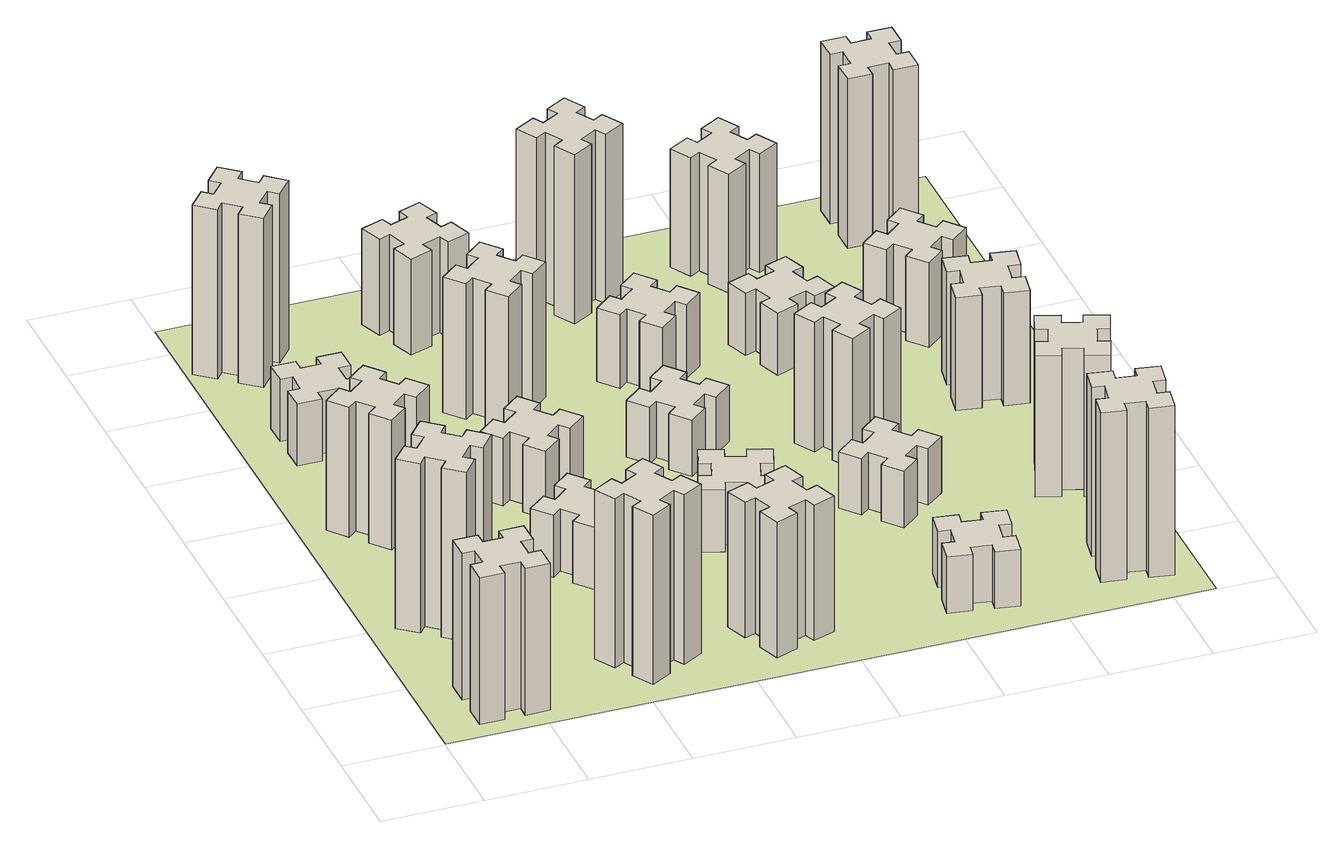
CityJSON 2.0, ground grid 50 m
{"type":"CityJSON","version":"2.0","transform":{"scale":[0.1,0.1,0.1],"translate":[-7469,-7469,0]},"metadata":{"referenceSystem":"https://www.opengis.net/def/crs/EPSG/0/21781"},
"CityObjects":{
"building1":{"type":"Building","attributes":{"class":"1000","function":"1000","usage":"1000","yearOfConstruction":2016,"roofType":"1000","measuredHeight":78,"storeysAboveGround":30,"storeysBelowGround":0},"geometry":[{"type":"Solid","lod":"1","boundaries":[[[[0,1,2,3,4,5,6,7,8,9,10,11,12,13,14,15,16,17,18,19]],[[17,16,20,21]],[[16,15,22,20]],[[15,14,23,22]],[[14,13,24,23]],[[13,12,25,24]],[[12,11,26,25]],[[11,10,27,26]],[[10,9,28,27]],[[9,8,29,28]],[[8,7,30,29]],[[7,6,31,30]],[[6,5,32,31]],[[5,4,33,32]],[[4,3,34,33]],[[3,2,35,34]],[[2,1,36,35]],[[1,0,37,36]],[[0,19,38,37]],[[19,18,39,38]],[[18,17,21,39]],[[24,25,26,27,28,29,30,31,32,33,34,35,36,37,38,39,21,20,22,23]]]]}]},
"building2":{"type":"Building","attributes":{"class":"1000","function":"1000","usage":"1000","yearOfConstruction":2016,"roofType":"1000","measuredHeight":90,"storeysAboveGround":30,"storeysBelowGround":0},"geometry":[{"type":"Solid","lod":"1","boundaries":[[[[40,41,42,43,44,45,46,47,48,49,50,51,52,53,54,55,56,57,58,59]],[[57,56,60,61]],[[56,55,62,60]],[[55,54,63,62]],[[54,53,64,63]],[[53,52,65,64]],[[52,51,66,65]],[[51,50,67,66]],[[50,49,68,67]],[[49,48,69,68]],[[48,47,70,69]],[[47,46,71,70]],[[46,45,72,71]],[[45,44,73,72]],[[44,43,74,73]],[[43,42,75,74]],[[42,41,76,75]],[[41,40,77,76]],[[40,59,78,77]],[[59,58,79,78]],[[58,57,61,79]],[[64,65,66,67,68,69,70,71,72,73,74,75,76,77,78,79,61,60,62,63]]]]}]},
"building3":{"type":"Building","attributes":{"class":"1000","function":"1000","usage":"1000","yearOfConstruction":2016,"roofType":"1000","measuredHeight":69,"storeysAboveGround":30,"storeysBelowGround":0},"geometry":[{"type":"Solid","lod":"1","boundaries":[[[[80,81,82,83,84,85,86,87,88,89,90,91,92,93,94,95,96,97,98,99]],[[97,96,100,101]],[[96,95,102,100]],[[95,94,103,102]],[[94,93,104,103]],[[93,92,105,104]],[[92,91,106,105]],[[91,90,107,106]],[[90,89,108,107]],[[89,88,109,108]],[[88,87,110,109]],[[87,86,111,110]],[[86,85,112,111]],[[85,84,113,112]],[[84,83,114,113]],[[83,82,115,114]],[[82,81,116,115]],[[81,80,117,116]],[[80,99,118,117]],[[99,98,119,118]],[[98,97,101,119]],[[104,105,106,107,108,109,110,111,112,113,114,115,116,117,118,119,101,100,102,103]]]]}]},
"building4":{"type":"Building","attributes":{"class":"1000","function":"1000","usage":"1000","yearOfConstruction":2016,"roofType":"1000","measuredHeight":33,"storeysAboveGround":30,"storeysBelowGround":0},"geometry":[{"type":"Solid","lod":"1","boundaries":[[[[120,121,122,123,124,125,126,127,128,129,130,131,132,133,134,135,136,137,138,139]],[[137,136,140,141]],[[136,135,142,140]],[[135,134,143,142]],[[134,133,144,143]],[[133,132,145,144]],[[132,131,146,145]],[[131,130,147,146]],[[130,129,148,147]],[[129,128,149,148]],[[128,127,150,149]],[[127,126,151,150]],[[126,125,152,151]],[[125,124,153,152]],[[124,123,154,153]],[[123,122,155,154]],[[122,121,156,155]],[[121,120,157,156]],[[120,139,158,157]],[[139,138,159,158]],[[138,137,141,159]],[[144,145,146,147,148,149,150,151,152,153,154,155,156,157,158,159,141,140,142,143]]]]}]},
"building5":{"type":"Building","attributes":{"class":"1000","function":"1000","usage":"1000","yearOfConstruction":2016,"roofType":"1000","measuredHeight":90,"storeysAboveGround":30,"storeysBelowGround":0},"geometry":[{"type":"Solid","lod":"1","boundaries":[[[[160,161,162,163,164,165,166,167,168,169,170,171,172,173,174,175,176,177,178,179]],[[177,176,180,181]],[[176,175,182,180]],[[175,174,183,182]],[[174,173,184,183]],[[173,172,185,184]],[[172,171,186,185]],[[171,170,187,186]],[[170,169,188,187]],[[169,168,189,188]],[[168,167,190,189]],[[167,166,191,190]],[[166,165,192,191]],[[165,164,193,192]],[[164,163,194,193]],[[163,162,195,194]],[[162,161,196,195]],[[161,160,197,196]],[[160,179,198,197]],[[179,178,199,198]],[[178,177,181,199]],[[184,185,186,187,188,189,190,191,192,193,194,195,196,197,198,199,181,180,182,183]]]]}]},
"building6":{"type":"Building","attributes":{"class":"1000","function":"1000","usage":"1000","yearOfConstruction":2016,"roofType":"1000","measuredHeight":90,"storeysAboveGround":30,"storeysBelowGround":0},"geometry":[{"type":"Solid","lod":"1","boundaries":[[[[200,201,202,203,204,205,206,207,208,209,210,211,212,213,214,215,216,217,218,219]],[[217,216,220,221]],[[216,215,222,220]],[[215,214,223,222]],[[214,213,224,223]],[[213,212,225,224]],[[212,211,226,225]],[[211,210,227,226]],[[210,209,228,227]],[[209,208,229,228]],[[208,207,230,229]],[[207,206,231,230]],[[206,205,232,231]],[[205,204,233,232]],[[204,203,234,233]],[[203,202,235,234]],[[202,201,236,235]],[[201,200,237,236]],[[200,219,238,237]],[[219,218,239,238]],[[218,217,221,239]],[[224,225,226,227,228,229,230,231,232,233,234,235,236,237,238,239,221,220,222,223]]]]}]},
"building7":{"type":"Building","attributes":{"class":"1000","function":"1000","usage":"1000","yearOfConstruction":2016,"roofType":"1000","measuredHeight":33,"storeysAboveGround":30,"storeysBelowGround":0},"geometry":[{"type":"Solid","lod":"1","boundaries":[[[[240,241,242,243,244,245,246,247,248,249,250,251,252,253,254,255,256,257,258,259]],[[257,256,260,261]],[[256,255,262,260]],[[255,254,263,262]],[[254,253,264,263]],[[253,252,265,264]],[[252,251,266,265]],[[251,250,267,266]],[[250,249,268,267]],[[249,248,269,268]],[[248,247,270,269]],[[247,246,271,270]],[[246,245,272,271]],[[245,244,273,272]],[[244,243,274,273]],[[243,242,275,274]],[[242,241,276,275]],[[241,240,277,276]],[[240,259,278,277]],[[259,258,279,278]],[[258,257,261,279]],[[264,265,266,267,268,269,270,271,272,273,274,275,276,277,278,279,261,260,262,263]]]]}]},
"building8":{"type":"Building","attributes":{"class":"1000","function":"1000","usage":"1000","yearOfConstruction":2016,"roofType":"1000","measuredHeight":36,"storeysAboveGround":30,"storeysBelowGround":0},"geometry":[{"type":"Solid","lod":"1","boundaries":[[[[280,281,282,283,284,285,286,287,288,289,290,291,292,293,294,295,296,297,298,299]],[[297,296,300,301]],[[296,295,302,300]],[[295,294,303,302]],[[294,293,304,303]],[[293,292,305,304]],[[292,291,306,305]],[[291,290,307,306]],[[290,289,308,307]],[[289,288,309,308]],[[288,287,310,309]],[[287,286,311,310]],[[286,285,312,311]],[[285,284,313,312]],[[284,283,314,313]],[[283,282,315,314]],[[282,281,316,315]],[[281,280,317,316]],[[280,299,318,317]],[[299,298,319,318]],[[298,297,301,319]],[[304,305,306,307,308,309,310,311,312,313,314,315,316,317,318,319,301,300,302,303]]]]}]},
"building9":{"type":"Building","attributes":{"class":"1000","function":"1000","usage":"1000","yearOfConstruction":2016,"roofType":"1000","measuredHeight":72,"storeysAboveGround":30,"storeysBelowGround":0},"geometry":[{"type":"Solid","lod":"1","boundaries":[[[[320,321,322,323,324,325,326,327,328,329,330,331,332,333,334,335,336,337,338,339]],[[337,336,340,341]],[[336,335,342,340]],[[335,334,343,342]],[[334,333,344,343]],[[333,332,345,344]],[[332,331,346,345]],[[331,330,347,346]],[[330,329,348,347]],[[329,328,349,348]],[[328,327,350,349]],[[327,326,351,350]],[[326,325,352,351]],[[325,324,353,352]],[[324,323,354,353]],[[323,322,355,354]],[[322,321,356,355]],[[321,320,357,356]],[[320,339,358,357]],[[339,338,359,358]],[[338,337,341,359]],[[344,345,346,347,348,349,350,351,352,353,354,355,356,357,358,359,341,340,342,343]]]]}]},
"building10":{"type":"Building","attributes":{"class":"1000","function":"1000","usage":"1000","yearOfConstruction":2016,"roofType":"1000","measuredHeight":72,"storeysAboveGround":30,"storeysBelowGround":0},"geometry":[{"type":"Solid","lod":"1","boundaries":[[[[360,361,362,363,364,365,366,367,368,369,370,371,372,373,374,375,376,377,378,379]],[[377,376,380,381]],[[376,375,382,380]],[[375,374,383,382]],[[374,373,384,383]],[[373,372,385,384]],[[372,371,386,385]],[[371,370,387,386]],[[370,369,388,387]],[[369,368,389,388]],[[368,367,390,389]],[[367,366,391,390]],[[366,365,392,391]],[[365,364,393,392]],[[364,363,394,393]],[[363,362,395,394]],[[362,361,396,395]],[[361,360,397,396]],[[360,379,398,397]],[[379,378,399,398]],[[378,377,381,399]],[[384,385,386,387,388,389,390,391,392,393,394,395,396,397,398,399,381,380,382,383]]]]}]},
"building11":{"type":"Building","attributes":{"class":"1000","function":"1000","usage":"1000","yearOfConstruction":2016,"roofType":"1000","measuredHeight":51,"storeysAboveGround":30,"storeysBelowGround":0},"geometry":[{"type":"Solid","lod":"1","boundaries":[[[[400,401,402,403,404,405,406,407,408,409,410,411,412,413,414,415,416,417,418,419]],[[417,416,420,421]],[[416,415,422,420]],[[415,414,423,422]],[[414,413,424,423]],[[413,412,425,424]],[[412,411,426,425]],[[411,410,427,426]],[[410,409,428,427]],[[409,408,429,428]],[[408,407,430,429]],[[407,406,431,430]],[[406,405,432,431]],[[405,404,433,432]],[[404,403,434,433]],[[403,402,435,434]],[[402,401,436,435]],[[401,400,437,436]],[[400,419,438,437]],[[419,418,439,438]],[[418,417,421,439]],[[424,425,426,427,428,429,430,431,432,433,434,435,436,437,438,439,421,420,422,423]]]]}]},
"building12":{"type":"Building","attributes":{"class":"1000","function":"1000","usage":"1000","yearOfConstruction":2016,"roofType":"1000","measuredHeight":33,"storeysAboveGround":30,"storeysBelowGround":0},"geometry":[{"type":"Solid","lod":"1","boundaries":[[[[440,441,442,443,444,445,446,447,448,449,450,451,452,453,454,455,456,457,458,459]],[[457,456,460,461]],[[456,455,462,460]],[[455,454,463,462]],[[454,453,464,463]],[[453,452,465,464]],[[452,451,466,465]],[[451,450,467,466]],[[450,449,468,467]],[[449,448,469,468]],[[448,447,470,469]],[[447,446,471,470]],[[446,445,472,471]],[[445,444,473,472]],[[444,443,474,473]],[[443,442,475,474]],[[442,441,476,475]],[[441,440,477,476]],[[440,459,478,477]],[[459,458,479,478]],[[458,457,461,479]],[[464,465,466,467,468,469,470,471,472,473,474,475,476,477,478,479,461,460,462,463]]]]}]},
"building13":{"type":"Building","attributes":{"class":"1000","function":"1000","usage":"1000","yearOfConstruction":2016,"roofType":"1000","measuredHeight":30,"storeysAboveGround":30,"storeysBelowGround":0},"geometry":[{"type":"Solid","lod":"1","boundaries":[[[[480,481,482,483,484,485,486,487,488,489,490,491,492,493,494,495,496,497,498,499]],[[497,496,500,501]],[[496,495,502,500]],[[495,494,503,502]],[[494,493,504,503]],[[493,492,505,504]],[[492,491,506,505]],[[491,490,507,506]],[[490,489,508,507]],[[489,488,509,508]],[[488,487,510,509]],[[487,486,511,510]],[[486,485,512,511]],[[485,484,513,512]],[[484,483,514,513]],[[483,482,515,514]],[[482,481,516,515]],[[481,480,517,516]],[[480,499,518,517]],[[499,498,519,518]],[[498,497,501,519]],[[504,505,506,507,508,509,510,511,512,513,514,515,516,517,518,519,501,500,502,503]]]]}]},
"building14":{"type":"Building","attributes":{"class":"1000","function":"1000","usage":"1000","yearOfConstruction":2016,"roofType":"1000","measuredHeight":39,"storeysAboveGround":30,"storeysBelowGround":0},"geometry":[{"type":"Solid","lod":"1","boundaries":[[[[520,521,522,523,524,525,526,527,528,529,530,531,532,533,534,535,536,537,538,539]],[[537,536,540,541]],[[536,535,542,540]],[[535,534,543,542]],[[534,533,544,543]],[[533,532,545,544]],[[532,531,546,545]],[[531,530,547,546]],[[530,529,548,547]],[[529,528,549,548]],[[528,527,550,549]],[[527,526,551,550]],[[526,525,552,551]],[[525,524,553,552]],[[524,523,554,553]],[[523,522,555,554]],[[522,521,556,555]],[[521,520,557,556]],[[520,539,558,557]],[[539,538,559,558]],[[538,537,541,559]],[[544,545,546,547,548,549,550,551,552,553,554,555,556,557,558,559,541,540,542,543]]]]}]},
"building15":{"type":"Building","attributes":{"class":"1000","function":"1000","usage":"1000","yearOfConstruction":2016,"roofType":"1000","measuredHeight":30,"storeysAboveGround":30,"storeysBelowGround":0},"geometry":[{"type":"Solid","lod":"1","boundaries":[[[[560,561,562,563,564,565,566,567,568,569,570,571,572,573,574,575,576,577,578,579]],[[577,576,580,581]],[[576,575,582,580]],[[575,574,583,582]],[[574,573,584,583]],[[573,572,585,584]],[[572,571,586,585]],[[571,570,587,586]],[[570,569,588,587]],[[569,568,589,588]],[[568,567,590,589]],[[567,566,591,590]],[[566,565,592,591]],[[565,564,593,592]],[[564,563,594,593]],[[563,562,595,594]],[[562,561,596,595]],[[561,560,597,596]],[[560,579,598,597]],[[579,578,599,598]],[[578,577,581,599]],[[584,585,586,587,588,589,590,591,592,593,594,595,596,597,598,599,581,580,582,583]]]]}]},
"building16":{"type":"Building","attributes":{"class":"1000","function":"1000","usage":"1000","yearOfConstruction":2016,"roofType":"1000","measuredHeight":90,"storeysAboveGround":30,"storeysBelowGround":0},"geometry":[{"type":"Solid","lod":"1","boundaries":[[[[600,601,602,603,604,605,606,607,608,609,610,611,612,613,614,615,616,617,618,619]],[[617,616,620,621]],[[616,615,622,620]],[[615,614,623,622]],[[614,613,624,623]],[[613,612,625,624]],[[612,611,626,625]],[[611,610,627,626]],[[610,609,628,627]],[[609,608,629,628]],[[608,607,630,629]],[[607,606,631,630]],[[606,605,632,631]],[[605,604,633,632]],[[604,603,634,633]],[[603,602,635,634]],[[602,601,636,635]],[[601,600,637,636]],[[600,619,638,637]],[[619,618,639,638]],[[618,617,621,639]],[[624,625,626,627,628,629,630,631,632,633,634,635,636,637,638,639,621,620,622,623]]]]}]},
"building17":{"type":"Building","attributes":{"class":"1000","function":"1000","usage":"1000","yearOfConstruction":2016,"roofType":"1000","measuredHeight":30,"storeysAboveGround":30,"storeysBelowGround":0},"geometry":[{"type":"Solid","lod":"1","boundaries":[[[[640,641,642,643,644,645,646,647,648,649,650,651,652,653,654,655,656,657,658,659]],[[657,656,660,661]],[[656,655,662,660]],[[655,654,663,662]],[[654,653,664,663]],[[653,652,665,664]],[[652,651,666,665]],[[651,650,667,666]],[[650,649,668,667]],[[649,648,669,668]],[[648,647,670,669]],[[647,646,671,670]],[[646,645,672,671]],[[645,644,673,672]],[[644,643,674,673]],[[643,642,675,674]],[[642,641,676,675]],[[641,640,677,676]],[[640,659,678,677]],[[659,658,679,678]],[[658,657,661,679]],[[664,665,666,667,668,669,670,671,672,673,674,675,676,677,678,679,661,660,662,663]]]]}]},
"building18":{"type":"Building","attributes":{"class":"1000","function":"1000","usage":"1000","yearOfConstruction":2016,"roofType":"1000","measuredHeight":69,"storeysAboveGround":30,"storeysBelowGround":0},"geometry":[{"type":"Solid","lod":"1","boundaries":[[[[680,681,682,683,684,685,686,687,688,689,690,691,692,693,694,695,696,697,698,699]],[[697,696,700,701]],[[696,695,702,700]],[[695,694,703,702]],[[694,693,704,703]],[[693,692,705,704]],[[692,691,706,705]],[[691,690,707,706]],[[690,689,708,707]],[[689,688,709,708]],[[688,687,710,709]],[[687,686,711,710]],[[686,685,712,711]],[[685,684,713,712]],[[684,683,714,713]],[[683,682,715,714]],[[682,681,716,715]],[[681,680,717,716]],[[680,699,718,717]],[[699,698,719,718]],[[698,697,701,719]],[[704,705,706,707,708,709,710,711,712,713,714,715,716,717,718,719,701,700,702,703]]]]}]},
"building19":{"type":"Building","attributes":{"class":"1000","function":"1000","usage":"1000","yearOfConstruction":2016,"roofType":"1000","measuredHeight":33,"storeysAboveGround":30,"storeysBelowGround":0},"geometry":[{"type":"Solid","lod":"1","boundaries":[[[[720,721,722,723,724,725,726,727,728,729,730,731,732,733,734,735,736,737,738,739]],[[737,736,740,741]],[[736,735,742,740]],[[735,734,743,742]],[[734,733,744,743]],[[733,732,745,744]],[[732,731,746,745]],[[731,730,747,746]],[[730,729,748,747]],[[729,728,749,748]],[[728,727,750,749]],[[727,726,751,750]],[[726,725,752,751]],[[725,724,753,752]],[[724,723,754,753]],[[723,722,755,754]],[[722,721,756,755]],[[721,720,757,756]],[[720,739,758,757]],[[739,738,759,758]],[[738,737,741,759]],[[744,745,746,747,748,749,750,751,752,753,754,755,756,757,758,759,741,740,742,743]]]]}]},
"building20":{"type":"Building","attributes":{"class":"1000","function":"1000","usage":"1000","yearOfConstruction":2016,"roofType":"1000","measuredHeight":90,"storeysAboveGround":30,"storeysBelowGround":0},"geometry":[{"type":"Solid","lod":"1","boundaries":[[[[760,761,762,763,764,765,766,767,768,769,770,771,772,773,774,775,776,777,778,779]],[[777,776,780,781]],[[776,775,782,780]],[[775,774,783,782]],[[774,773,784,783]],[[773,772,785,784]],[[772,771,786,785]],[[771,770,787,786]],[[770,769,788,787]],[[769,768,789,788]],[[768,767,790,789]],[[767,766,791,790]],[[766,765,792,791]],[[765,764,793,792]],[[764,763,794,793]],[[763,762,795,794]],[[762,761,796,795]],[[761,760,797,796]],[[760,779,798,797]],[[779,778,799,798]],[[778,777,781,799]],[[784,785,786,787,788,789,790,791,792,793,794,795,796,797,798,799,781,780,782,783]]]]}]},
"building21":{"type":"Building","attributes":{"class":"1000","function":"1000","usage":"1000","yearOfConstruction":2016,"roofType":"1000","measuredHeight":63,"storeysAboveGround":30,"storeysBelowGround":0},"geometry":[{"type":"Solid","lod":"1","boundaries":[[[[800,801,802,803,804,805,806,807,808,809,810,811,812,813,814,815,816,817,818,819]],[[817,816,820,821]],[[816,815,822,820]],[[815,814,823,822]],[[814,813,824,823]],[[813,812,825,824]],[[812,811,826,825]],[[811,810,827,826]],[[810,809,828,827]],[[809,808,829,828]],[[808,807,830,829]],[[807,806,831,830]],[[806,805,832,831]],[[805,804,833,832]],[[804,803,834,833]],[[803,802,835,834]],[[802,801,836,835]],[[801,800,837,836]],[[800,819,838,837]],[[819,818,839,838]],[[818,817,821,839]],[[824,825,826,827,828,829,830,831,832,833,834,835,836,837,838,839,821,820,822,823]]]]}]},
"building22":{"type":"Building","attributes":{"class":"1000","function":"1000","usage":"1000","yearOfConstruction":2016,"roofType":"1000","measuredHeight":75,"storeysAboveGround":30,"storeysBelowGround":0},"geometry":[{"type":"Solid","lod":"1","boundaries":[[[[840,841,842,843,844,845,846,847,848,849,850,851,852,853,854,855,856,857,858,859]],[[857,856,860,861]],[[856,855,862,860]],[[855,854,863,862]],[[854,853,864,863]],[[853,852,865,864]],[[852,851,866,865]],[[851,850,867,866]],[[850,849,868,867]],[[849,848,869,868]],[[848,847,870,869]],[[847,846,871,870]],[[846,845,872,871]],[[845,844,873,872]],[[844,843,874,873]],[[843,842,875,874]],[[842,841,876,875]],[[841,840,877,876]],[[840,859,878,877]],[[859,858,879,878]],[[858,857,861,879]],[[864,865,866,867,868,869,870,871,872,873,874,875,876,877,878,879,861,860,862,863]]]]}]},
"building23":{"type":"Building","attributes":{"class":"1000","function":"1000","usage":"1000","yearOfConstruction":2016,"roofType":"1000","measuredHeight":60,"storeysAboveGround":30,"storeysBelowGround":0},"geometry":[{"type":"Solid","lod":"1","boundaries":[[[[880,881,882,883,884,885,886,887,888,889,890,891,892,893,894,895,896,897,898,899]],[[897,896,900,901]],[[896,895,902,900]],[[895,894,903,902]],[[894,893,904,903]],[[893,892,905,904]],[[892,891,906,905]],[[891,890,907,906]],[[890,889,908,907]],[[889,888,909,908]],[[888,887,910,909]],[[887,886,911,910]],[[886,885,912,911]],[[885,884,913,912]],[[884,883,914,913]],[[883,882,915,914]],[[882,881,916,915]],[[881,880,917,916]],[[880,899,918,917]],[[899,898,919,918]],[[898,897,901,919]],[[904,905,906,907,908,909,910,911,912,913,914,915,916,917,918,919,901,900,902,903]]]]}]},
"building24":{"type":"Building","attributes":{"class":"1000","function":"1000","usage":"1000","yearOfConstruction":2016,"roofType":"1000","measuredHeight":45,"storeysAboveGround":30,"storeysBelowGround":0},"geometry":[{"type":"Solid","lod":"1","boundaries":[[[[920,921,922,923,924,925,926,927,928,929,930,931,932,933,934,935,936,937,938,939]],[[937,936,940,941]],[[936,935,942,940]],[[935,934,943,942]],[[934,933,944,943]],[[933,932,945,944]],[[932,931,946,945]],[[931,930,947,946]],[[930,929,948,947]],[[929,928,949,948]],[[928,927,950,949]],[[927,926,951,950]],[[926,925,952,951]],[[925,924,953,952]],[[924,923,954,953]],[[923,922,955,954]],[[922,921,956,955]],[[921,920,957,956]],[[920,939,958,957]],[[939,938,959,958]],[[938,937,941,959]],[[944,945,946,947,948,949,950,951,952,953,954,955,956,957,958,959,941,940,942,943]]]]}]},
"building25":{"type":"Building","attributes":{"class":"1000","function":"1000","usage":"1000","yearOfConstruction":2016,"roofType":"1000","measuredHeight":90,"storeysAboveGround":30,"storeysBelowGround":0},"geometry":[{"type":"Solid","lod":"1","boundaries":[[[[960,961,962,963,964,965,966,967,968,969,970,971,972,973,974,975,976,977,978,979]],[[977,976,980,981]],[[976,975,982,980]],[[975,974,983,982]],[[974,973,984,983]],[[973,972,985,984]],[[972,971,986,985]],[[971,970,987,986]],[[970,969,988,987]],[[969,968,989,988]],[[968,967,990,989]],[[967,966,991,990]],[[966,965,992,991]],[[965,964,993,992]],[[964,963,994,993]],[[963,962,995,994]],[[962,961,996,995]],[[961,960,997,996]],[[960,979,998,997]],[[979,978,999,998]],[[978,977,981,999]],[[984,985,986,987,988,989,990,991,992,993,994,995,996,997,998,999,981,980,982,983]]]]}]},
"landuse1":{"type":"LandUse","attributes":{"name":"plot1","function":"1010"},"geometry":[{"type":"MultiSurface","lod":"1","boundaries":[[[1000,1001,1002,1003]]]}]}
},
"vertices":[
[265,325,0],[265,225,0],[205,225,0],[205,105,0],[325,105,0],[325,165,0],[425,165,0],[425,105,0],[545,105,0],[545,225,0],[485,225,0],[485,325,0],[545,325,0],[545,445,0],[425,445,0],[425,385,0],[325,385,0],[325,445,0],[205,445,0],[205,325,0],[325,385,780],[325,445,780],[425,385,780],[425,445,780],[545,445,780],[545,325,780],[485,325,780],[485,225,780],[545,225,780],[545,105,780],[425,105,780],[425,165,780],[325,165,780],[325,105,780],[205,105,780],[205,225,780],[265,225,780],[265,325,780],[205,325,780],[205,445,780],
[484,1067,0],[408,1132,0],[446,1178,0],[354,1255,0],[277,1163,0],[323,1124,0],[259,1048,0],[213,1086,0],[136,994,0],[228,917,0],[266,963,0],[343,899,0],[304,853,0],[396,776,0],[473,868,0],[427,906,0],[492,983,0],[538,944,0],[615,1036,0],[523,1113,0],[492,983,900],[538,944,900],[427,906,900],[473,868,900],[396,776,900],[304,853,900],[343,899,900],[266,963,900],[228,917,900],[136,994,900],[213,1086,900],[259,1048,900],[323,1124,900],[277,1163,900],[354,1255,900],[446,1178,900],[408,1132,900],[484,1067,900],[523,1113,900],[615,1036,900],
[492,1888,0],[427,1964,0],[473,2003,0],[396,2095,0],[304,2018,0],[343,1972,0],[266,1907,0],[228,1953,0],[136,1876,0],[213,1784,0],[259,1823,0],[323,1746,0],[277,1708,0],[354,1616,0],[446,1693,0],[408,1739,0],[484,1803,0],[523,1757,0],[615,1834,0],[538,1926,0],[484,1803,690],[523,1757,690],[408,1739,690],[446,1693,690],[354,1616,690],[277,1708,690],[323,1746,690],[259,1823,690],[213,1784,690],[136,1876,690],[228,1953,690],[266,1907,690],[343,1972,690],[304,2018,690],[396,2095,690],[473,2003,690],[427,1964,690],[492,1888,690],[538,1926,690],[615,1834,690],
[485,2545,0],[485,2645,0],[545,2645,0],[545,2765,0],[425,2765,0],[425,2705,0],[325,2705,0],[325,2765,0],[205,2765,0],[205,2645,0],[265,2645,0],[265,2545,0],[205,2545,0],[205,2425,0],[325,2425,0],[325,2485,0],[425,2485,0],[425,2425,0],[545,2425,0],[545,2545,0],[425,2485,330],[425,2425,330],[325,2485,330],[325,2425,330],[205,2425,330],[205,2545,330],[265,2545,330],[265,2645,330],[205,2645,330],[205,2765,330],[325,2765,330],[325,2705,330],[425,2705,330],[425,2765,330],[545,2765,330],[545,2645,330],[485,2645,330],[485,2545,330],[545,2545,330],[545,2425,330],
[1127,255,0],[1214,305,0],[1244,253,0],[1348,313,0],[1288,417,0],[1236,387,0],[1186,474,0],[1238,504,0],[1178,608,0],[1074,548,0],[1104,496,0],[1017,446,0],[987,498,0],[883,438,0],[943,334,0],[995,364,0],[1045,277,0],[993,247,0],[1053,143,0],[1157,203,0],[1045,277,900],[993,247,900],[995,364,900],[943,334,900],[883,438,900],[987,498,900],[1017,446,900],[1104,496,900],[1074,548,900],[1178,608,900],[1238,504,900],[1186,474,900],[1236,387,900],[1288,417,900],[1348,313,900],[1244,253,900],[1214,305,900],[1127,255,900],[1157,203,900],[1053,143,900],
[384,3387,0],[308,3452,0],[346,3498,0],[254,3575,0],[177,3483,0],[223,3444,0],[159,3368,0],[113,3406,0],[36,3314,0],[128,3237,0],[166,3283,0],[243,3219,0],[204,3173,0],[296,3096,0],[373,3188,0],[327,3226,0],[392,3303,0],[438,3264,0],[515,3356,0],[423,3433,0],[392,3303,900],[438,3264,900],[327,3226,900],[373,3188,900],[296,3096,900],[204,3173,900],[243,3219,900],[166,3283,900],[128,3237,900],[36,3314,900],[113,3406,900],[159,3368,900],[223,3444,900],[177,3483,900],[254,3575,900],[346,3498,900],[308,3452,900],[384,3387,900],[423,3433,900],[515,3356,900],
[1083,1332,0],[1006,1267,0],[968,1313,0],[876,1236,0],[953,1144,0],[999,1183,0],[1063,1106,0],[1017,1068,0],[1094,976,0],[1186,1053,0],[1148,1099,0],[1224,1163,0],[1263,1117,0],[1355,1194,0],[1278,1286,0],[1232,1248,0],[1167,1324,0],[1213,1363,0],[1136,1455,0],[1044,1378,0],[1167,1324,330],[1213,1363,330],[1232,1248,330],[1278,1286,330],[1355,1194,330],[1263,1117,330],[1224,1163,330],[1148,1099,330],[1186,1053,330],[1094,976,330],[1017,1068,330],[1063,1106,330],[999,1183,330],[953,1144,330],[876,1236,330],[968,1313,330],[1006,1267,330],[1083,1332,330],[1044,1378,330],[1136,1455,330],
[1083,1972,0],[1006,1907,0],[968,1953,0],[876,1876,0],[953,1784,0],[999,1823,0],[1063,1746,0],[1017,1708,0],[1094,1616,0],[1186,1693,0],[1148,1739,0],[1224,1803,0],[1263,1757,0],[1355,1834,0],[1278,1926,0],[1232,1888,0],[1167,1964,0],[1213,2003,0],[1136,2095,0],[1044,2018,0],[1167,1964,360],[1213,2003,360],[1232,1888,360],[1278,1926,360],[1355,1834,360],[1263,1757,360],[1224,1803,360],[1148,1739,360],[1186,1693,360],[1094,1616,360],[1017,1708,360],[1063,1746,360],[999,1823,360],[953,1784,360],[876,1876,360],[968,1953,360],[1006,1907,360],[1083,1972,360],[1044,2018,360],[1136,2095,360],
[1765,496,0],[1671,462,0],[1650,518,0],[1537,477,0],[1579,364,0],[1635,385,0],[1669,291,0],[1613,270,0],[1654,157,0],[1767,199,0],[1746,255,0],[1840,289,0],[1860,233,0],[1973,274,0],[1932,387,0],[1876,366,0],[1842,460,0],[1898,480,0],[1857,593,0],[1744,552,0],[1842,460,720],[1898,480,720],[1876,366,720],[1932,387,720],[1973,274,720],[1860,233,720],[1840,289,720],[1746,255,720],[1767,199,720],[1654,157,720],[1613,270,720],[1669,291,720],[1635,385,720],[1579,364,720],[1537,477,720],[1650,518,720],[1671,462,720],[1765,496,720],[1744,552,720],[1857,593,720],
[1099,2563,0],[1163,2486,0],[1117,2448,0],[1194,2356,0],[1286,2433,0],[1248,2479,0],[1324,2543,0],[1363,2497,0],[1455,2574,0],[1378,2666,0],[1332,2628,0],[1267,2704,0],[1313,2743,0],[1236,2835,0],[1144,2758,0],[1183,2712,0],[1106,2647,0],[1068,2693,0],[976,2616,0],[1053,2524,0],[1106,2647,720],[1068,2693,720],[1183,2712,720],[1144,2758,720],[1236,2835,720],[1313,2743,720],[1267,2704,720],[1332,2628,720],[1378,2666,720],[1455,2574,720],[1363,2497,720],[1324,2543,720],[1248,2479,720],[1286,2433,720],[1194,2356,720],[1117,2448,720],[1163,2486,720],[1099,2563,720],[1053,2524,720],[976,2616,720],
[1125,3456,0],[1031,3422,0],[1010,3478,0],[897,3437,0],[939,3324,0],[995,3345,0],[1029,3251,0],[973,3230,0],[1014,3117,0],[1127,3159,0],[1106,3215,0],[1200,3249,0],[1220,3193,0],[1333,3234,0],[1292,3347,0],[1236,3326,0],[1202,3420,0],[1258,3440,0],[1217,3553,0],[1104,3512,0],[1202,3420,510],[1258,3440,510],[1236,3326,510],[1292,3347,510],[1333,3234,510],[1220,3193,510],[1200,3249,510],[1106,3215,510],[1127,3159,510],[1014,3117,510],[973,3230,510],[1029,3251,510],[995,3345,510],[939,3324,510],[897,3437,510],[1010,3478,510],[1031,3422,510],[1125,3456,510],[1104,3512,510],[1217,3553,510],
[1769,1300,0],[1735,1206,0],[1679,1227,0],[1637,1114,0],[1750,1073,0],[1771,1129,0],[1865,1095,0],[1844,1039,0],[1957,997,0],[1998,1110,0],[1942,1131,0],[1976,1225,0],[2032,1204,0],[2073,1317,0],[1960,1358,0],[1940,1302,0],[1846,1336,0],[1867,1392,0],[1754,1433,0],[1713,1320,0],[1846,1336,330],[1867,1392,330],[1940,1302,330],[1960,1358,330],[2073,1317,330],[2032,1204,330],[1976,1225,330],[1942,1131,330],[1998,1110,330],[1957,997,330],[1844,1039,330],[1865,1095,330],[1771,1129,330],[1750,1073,330],[1637,1114,330],[1679,1227,330],[1735,1206,330],[1769,1300,330],[1713,1320,330],[1754,1433,330],
[1972,1988,0],[1907,2064,0],[1953,2103,0],[1876,2195,0],[1784,2118,0],[1823,2072,0],[1746,2007,0],[1708,2053,0],[1616,1976,0],[1693,1884,0],[1739,1923,0],[1803,1846,0],[1757,1808,0],[1834,1716,0],[1926,1793,0],[1888,1839,0],[1964,1903,0],[2003,1857,0],[2095,1934,0],[2018,2026,0],[1964,1903,300],[2003,1857,300],[1888,1839,300],[1926,1793,300],[1834,1716,300],[1757,1808,300],[1803,1846,300],[1739,1923,300],[1693,1884,300],[1616,1976,300],[1708,2053,300],[1746,2007,300],[1823,2072,300],[1784,2118,300],[1876,2195,300],[1953,2103,300],[1907,2064,300],[1972,1988,300],[2018,2026,300],[2095,1934,300],
[1988,2479,0],[2064,2543,0],[2103,2497,0],[2195,2574,0],[2118,2666,0],[2072,2628,0],[2007,2704,0],[2053,2743,0],[1976,2835,0],[1884,2758,0],[1923,2712,0],[1846,2647,0],[1808,2693,0],[1716,2616,0],[1793,2524,0],[1839,2563,0],[1903,2486,0],[1857,2448,0],[1934,2356,0],[2026,2433,0],[1903,2486,390],[1857,2448,390],[1839,2563,390],[1793,2524,390],[1716,2616,390],[1808,2693,390],[1846,2647,390],[1923,2712,390],[1884,2758,390],[1976,2835,390],[2053,2743,390],[2007,2704,390],[2072,2628,390],[2118,2666,390],[2195,2574,390],[2103,2497,390],[2064,2543,390],[1988,2479,390],[2026,2433,390],[1934,2356,390],
[2596,444,0],[2578,345,0],[2519,356,0],[2498,237,0],[2617,217,0],[2627,276,0],[2725,258,0],[2715,199,0],[2833,178,0],[2854,297,0],[2795,307,0],[2812,405,0],[2871,395,0],[2892,513,0],[2774,534,0],[2764,475,0],[2665,492,0],[2676,551,0],[2557,572,0],[2537,454,0],[2665,492,300],[2676,551,300],[2764,475,300],[2774,534,300],[2892,513,300],[2871,395,300],[2812,405,300],[2795,307,300],[2854,297,300],[2833,178,300],[2715,199,300],[2725,258,300],[2627,276,300],[2617,217,300],[2498,237,300],[2519,356,300],[2578,345,300],[2596,444,300],[2537,454,300],[2557,572,300],
[1844,3456,0],[1757,3406,0],[1727,3458,0],[1623,3398,0],[1683,3294,0],[1735,3324,0],[1785,3237,0],[1733,3207,0],[1793,3103,0],[1897,3163,0],[1867,3215,0],[1954,3265,0],[1984,3213,0],[2088,3273,0],[2028,3377,0],[1976,3347,0],[1926,3434,0],[1978,3464,0],[1918,3568,0],[1814,3508,0],[1926,3434,900],[1978,3464,900],[1976,3347,900],[2028,3377,900],[2088,3273,900],[1984,3213,900],[1954,3265,900],[1867,3215,900],[1897,3163,900],[1793,3103,900],[1733,3207,900],[1785,3237,900],[1735,3324,900],[1683,3294,900],[1623,3398,900],[1727,3458,900],[1757,3406,900],[1844,3456,900],[1814,3508,900],[1918,3568,900],
[2628,1099,0],[2704,1163,0],[2743,1117,0],[2835,1194,0],[2758,1286,0],[2712,1248,0],[2647,1324,0],[2693,1363,0],[2616,1455,0],[2524,1378,0],[2563,1332,0],[2486,1267,0],[2448,1313,0],[2356,1236,0],[2433,1144,0],[2479,1183,0],[2543,1106,0],[2497,1068,0],[2574,976,0],[2666,1053,0],[2543,1106,300],[2497,1068,300],[2479,1183,300],[2433,1144,300],[2356,1236,300],[2448,1313,300],[2486,1267,300],[2563,1332,300],[2524,1378,300],[2616,1455,300],[2693,1363,300],[2647,1324,300],[2712,1248,300],[2758,1286,300],[2835,1194,300],[2743,1117,300],[2704,1163,300],[2628,1099,300],[2666,1053,300],[2574,976,300],
[2475,1744,0],[2525,1657,0],[2473,1627,0],[2533,1523,0],[2637,1583,0],[2607,1635,0],[2694,1685,0],[2724,1633,0],[2828,1693,0],[2768,1797,0],[2716,1767,0],[2666,1854,0],[2718,1884,0],[2658,1988,0],[2554,1928,0],[2584,1876,0],[2497,1826,0],[2467,1878,0],[2363,1818,0],[2423,1714,0],[2497,1826,690],[2467,1878,690],[2584,1876,690],[2554,1928,690],[2658,1988,690],[2718,1884,690],[2666,1854,690],[2716,1767,690],[2768,1797,690],[2828,1693,690],[2724,1633,690],[2694,1685,690],[2607,1635,690],[2637,1583,690],[2533,1523,690],[2473,1627,690],[2525,1657,690],[2475,1744,690],[2423,1714,690],[2363,1818,690],
[2586,2475,0],[2680,2509,0],[2700,2453,0],[2813,2494,0],[2772,2607,0],[2716,2586,0],[2682,2680,0],[2738,2700,0],[2697,2813,0],[2584,2772,0],[2605,2716,0],[2511,2682,0],[2490,2738,0],[2377,2697,0],[2419,2584,0],[2475,2605,0],[2509,2511,0],[2453,2490,0],[2494,2377,0],[2607,2419,0],[2509,2511,330],[2453,2490,330],[2475,2605,330],[2419,2584,330],[2377,2697,330],[2490,2738,330],[2511,2682,330],[2605,2716,330],[2584,2772,330],[2697,2813,330],[2738,2700,330],[2682,2680,330],[2716,2586,330],[2772,2607,330],[2813,2494,330],[2700,2453,330],[2680,2509,330],[2586,2475,330],[2607,2419,330],[2494,2377,330],
[3504,475,0],[3405,492,0],[3416,551,0],[3297,572,0],[3277,454,0],[3336,444,0],[3318,345,0],[3259,356,0],[3238,237,0],[3357,217,0],[3367,276,0],[3465,258,0],[3455,199,0],[3573,178,0],[3594,297,0],[3535,307,0],[3552,405,0],[3611,395,0],[3632,513,0],[3514,534,0],[3552,405,900],[3611,395,900],[3535,307,900],[3594,297,900],[3573,178,900],[3455,199,900],[3465,258,900],[3367,276,900],[3357,217,900],[3238,237,900],[3259,356,900],[3318,345,900],[3336,444,900],[3277,454,900],[3297,572,900],[3416,551,900],[3405,492,900],[3504,475,900],[3514,534,900],[3632,513,900],
[2716,3347,0],[2666,3434,0],[2718,3464,0],[2658,3568,0],[2554,3508,0],[2584,3456,0],[2497,3406,0],[2467,3458,0],[2363,3398,0],[2423,3294,0],[2475,3324,0],[2525,3237,0],[2473,3207,0],[2533,3103,0],[2637,3163,0],[2607,3215,0],[2694,3265,0],[2724,3213,0],[2828,3273,0],[2768,3377,0],[2694,3265,630],[2724,3213,630],[2607,3215,630],[2637,3163,630],[2533,3103,630],[2473,3207,630],[2525,3237,630],[2475,3324,630],[2423,3294,630],[2363,3398,630],[2467,3458,630],[2497,3406,630],[2584,3456,630],[2554,3508,630],[2658,3568,630],[2718,3464,630],[2666,3434,630],[2716,3347,630],[2768,3377,630],[2828,3273,630],
[3351,1029,0],[3445,995,0],[3424,939,0],[3537,897,0],[3578,1010,0],[3522,1031,0],[3556,1125,0],[3612,1104,0],[3653,1217,0],[3540,1258,0],[3520,1202,0],[3426,1236,0],[3447,1292,0],[3334,1333,0],[3293,1220,0],[3349,1200,0],[3315,1106,0],[3259,1127,0],[3217,1014,0],[3330,973,0],[3315,1106,750],[3259,1127,750],[3349,1200,750],[3293,1220,750],[3334,1333,750],[3447,1292,750],[3426,1236,750],[3520,1202,750],[3540,1258,750],[3653,1217,750],[3612,1104,750],[3556,1125,750],[3522,1031,750],[3578,1010,750],[3537,897,750],[3424,939,750],[3445,995,750],[3351,1029,750],[3330,973,750],[3217,1014,750],
[3267,1856,0],[3365,1838,0],[3355,1779,0],[3473,1758,0],[3494,1877,0],[3435,1887,0],[3452,1985,0],[3511,1975,0],[3532,2093,0],[3414,2114,0],[3404,2055,0],[3305,2072,0],[3316,2131,0],[3197,2152,0],[3177,2034,0],[3236,2024,0],[3218,1925,0],[3159,1936,0],[3138,1817,0],[3257,1797,0],[3218,1925,600],[3159,1936,600],[3236,2024,600],[3177,2034,600],[3197,2152,600],[3316,2131,600],[3305,2072,600],[3404,2055,600],[3414,2114,600],[3532,2093,600],[3511,1975,600],[3452,1985,600],[3435,1887,600],[3494,1877,600],[3473,1758,600],[3355,1779,600],[3365,1838,600],[3267,1856,600],[3257,1797,600],[3138,1817,600],
[3119,2563,0],[3183,2486,0],[3137,2448,0],[3214,2356,0],[3306,2433,0],[3268,2479,0],[3344,2543,0],[3383,2497,0],[3475,2574,0],[3398,2666,0],[3352,2628,0],[3287,2704,0],[3333,2743,0],[3256,2835,0],[3164,2758,0],[3203,2712,0],[3126,2647,0],[3088,2693,0],[2996,2616,0],[3073,2524,0],[3126,2647,450],[3088,2693,450],[3203,2712,450],[3164,2758,450],[3256,2835,450],[3333,2743,450],[3287,2704,450],[3352,2628,450],[3398,2666,450],[3475,2574,450],[3383,2497,450],[3344,2543,450],[3268,2479,450],[3306,2433,450],[3214,2356,450],[3137,2448,450],[3183,2486,450],[3119,2563,450],[3073,2524,450],[2996,2616,450],
[3285,3325,0],[3385,3325,0],[3385,3265,0],[3505,3265,0],[3505,3385,0],[3445,3385,0],[3445,3485,0],[3505,3485,0],[3505,3605,0],[3385,3605,0],[3385,3545,0],[3285,3545,0],[3285,3605,0],[3165,3605,0],[3165,3485,0],[3225,3485,0],[3225,3385,0],[3165,3385,0],[3165,3265,0],[3285,3265,0],[3225,3385,900],[3165,3385,900],[3225,3485,900],[3165,3485,900],[3165,3605,900],[3285,3605,900],[3285,3545,900],[3385,3545,900],[3385,3605,900],[3505,3605,900],[3505,3485,900],[3445,3485,900],[3445,3385,900],[3505,3385,900],[3505,3265,900],[3385,3265,900],[3385,3325,900],[3285,3325,900],[3285,3265,900],[3165,3265,900],
[5,3705,0],[3705,3705,0],[3705,5,0],[5,5,0]
]}
